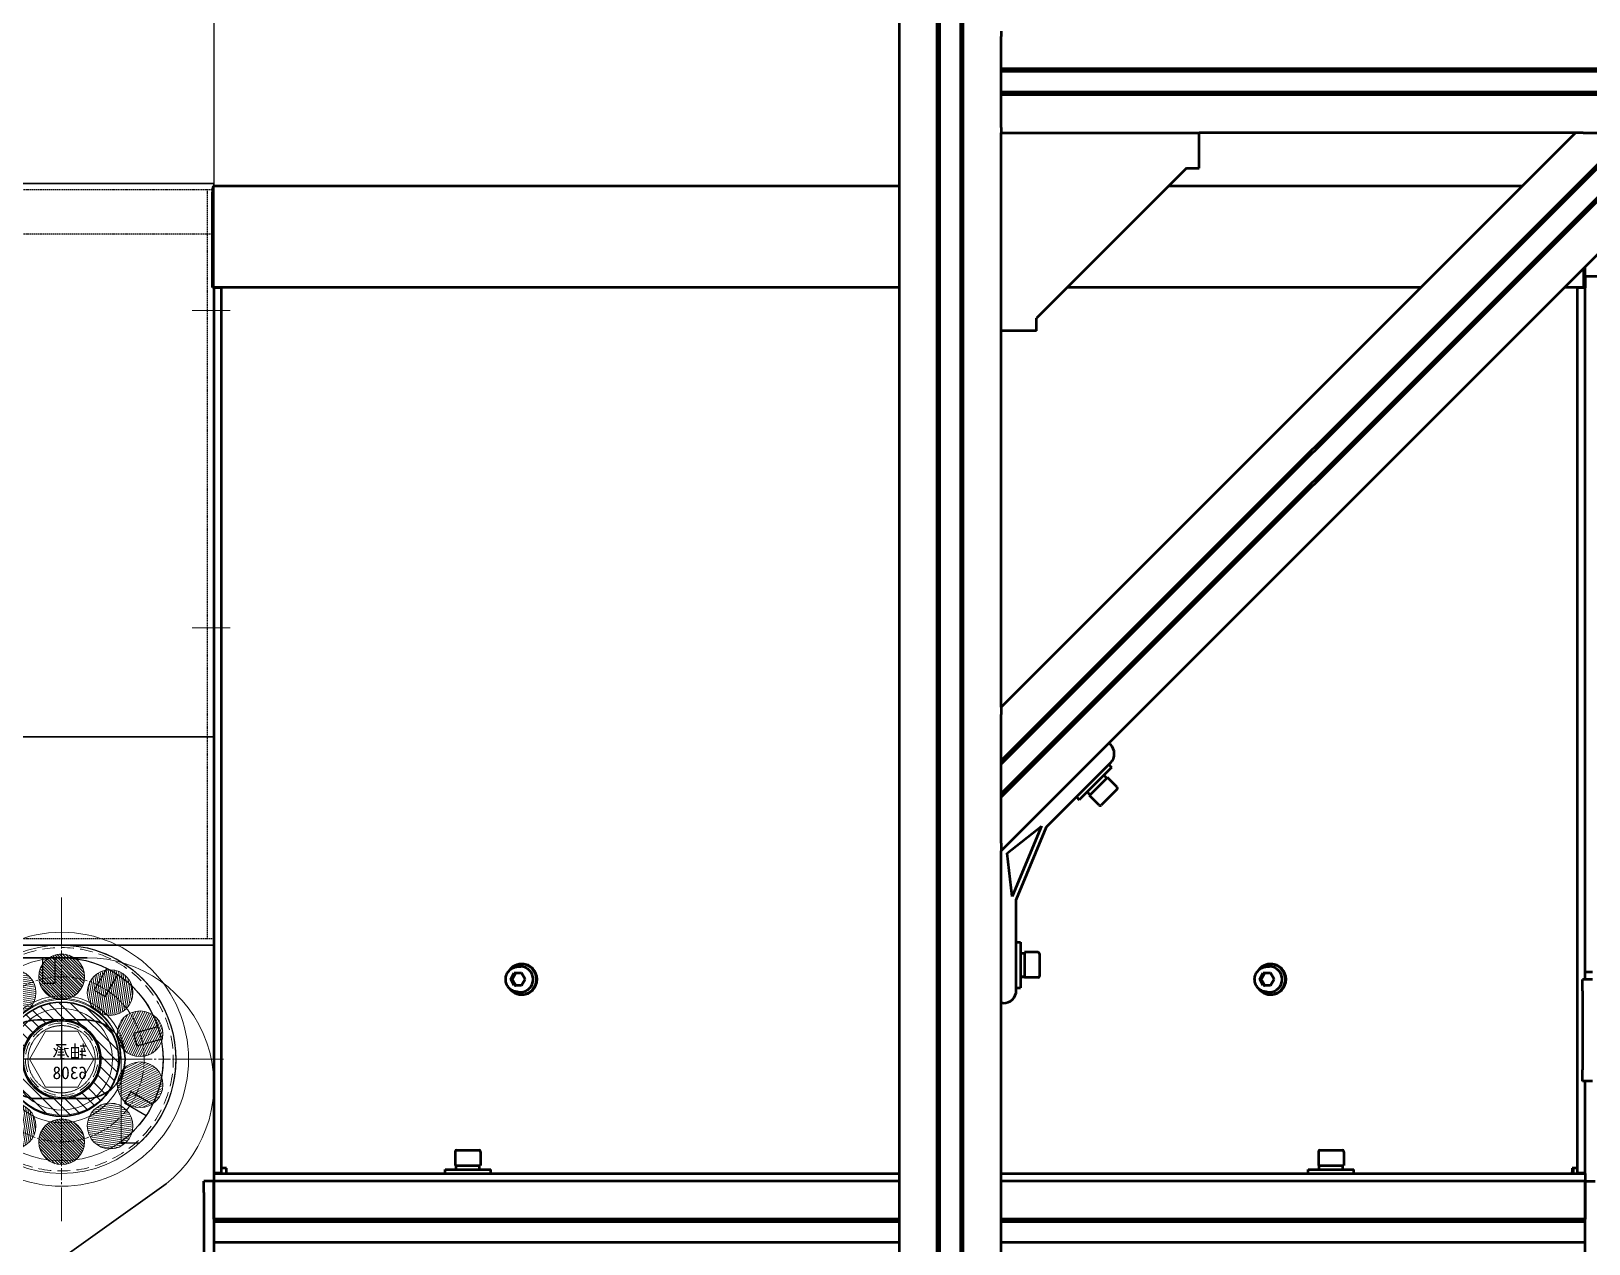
# Model space of a CAD drawing. Header units: millimetres. Extents: x 845401 to 948039, y 511594 to 550263.
# Drawn here: x 912509 to 913123, y 544669 to 545147 of the extents above; entities that cross this region are included whole.
import ezdxf

# ---------------------------------------------------------------- set-up
doc = ezdxf.new("R2010")
doc.units = ezdxf.units.MM
for name, pattern in [('ACAD_ISO02W100', [15, 12, -3]), ('CENTER', [0]), ('CENTER2', [28.575, 19.05, -3.175, 3.175, -3.175]), ('CENTERX2', [4, 2.5, -0.5, 0.5, -0.5]), ('DASHED', [0.75, 0.5, -0.25]), ('DASHED2', [0.375, 0.25, -0.125]), ('HIDDEN', [0.375, 0.25, -0.125])]:
    doc.linetypes.add(name, pattern=pattern)
for name, color, linetype in [('00', 7, 'Continuous'), ('1轮廓实线层', 7, 'Continuous'), ('3中心线层', 1, 'CENTER'), ('CL', 7, 'Continuous'), ('虚线', 4, 'ACAD_ISO02W100')]:
    doc.layers.add(name, color=color, linetype=linetype)
for name, color, linetype, lineweight in [('A-剖-0.10mm.......SECT-L01', 255, 'Continuous', 18), ('中心线', 1, 'CENTER', 9), ('剖面线', 6, 'Continuous', 15), ('可见 (ISO)', 7, 'Continuous', 50), ('粗实线', 7, 'Continuous', 30)]:
    doc.layers.add(name, color=color, linetype=linetype, lineweight=lineweight)

# ---------------------------------------------------------------- blocks, each defined once
blk = doc.blocks.new('A$C58936E23')
at = {"color": 0, "linetype": 'ByBlock', "lineweight": -2}
blk.add_arc((50, 295), 50, 90.00588, 231.40902, dxfattribs=at)
at = {"layer": '中心线', "color": 1, "linetype": 'CENTER2', "ltscale": 8}
for p, q in [((60, 286.5), (60, 323.5)), ((32, 305), (88, 305))]:
    blk.add_line(p, q, dxfattribs=at)
at = {"layer": '粗实线'}
for p, q in [((900, 345), (50, 345)), ((350, 20), (18.81, 255.92))]:
    blk.add_line(p, q, dxfattribs=at)
blk.add_lwpolyline([(50.5, 320.5), (69.5, 320.5, -0.414214), (85, 305, -0.414214), (69.5, 289.5), (50.5, 289.5, -0.414214), (35, 305, -0.414214)], format="xyb", close=True, dxfattribs=at)
blk = doc.blocks.new('6308zza')
h = blk.add_hatch()
h.set_pattern_fill('ANSI31', color=2, scale=0.25, style=0)
h.set_pattern_definition([(45, (-1872.5048, -2641.3872), (-0.561266, 0.561266), [])])
h.paths.add_polyline_path([(9, 32.5, 1), (-9, 32.5, 1)])
h = blk.add_hatch()
h.set_pattern_fill('ANSI31', color=2, scale=0.25, angle=36, style=0)
h.set_pattern_definition([(81, (37.6802, -3237.5578), (-0.78397762, 0.12416986), [])])
h.paths.add_polyline_path([(-28.1, 26.29, 1), (-10.1, 26.29, 1)])
h = blk.add_hatch()
h.set_pattern_fill('ANSI31', color=2, scale=0.25, angle=-36, style=0)
h.set_pattern_definition([(9, (-3067.45665, -1036.2964), (-0.12416986, 0.78397762), [])])
h.paths.add_polyline_path([(10.1, 26.29, 1), (28.1, 26.29, 1)])
h = blk.add_hatch()
h.set_pattern_fill('ANSI31', color=2, scale=0.25, angle=72, style=0)
h.set_pattern_definition([(117, (1933.4727, -2597.09144), (-0.70723643, -0.36035496), [])])
h.paths.add_polyline_path([(-39.91, 10.04, 1), (-21.91, 10.04, 1)])
h = blk.add_hatch()
h.set_pattern_fill('ANSI31', color=2, scale=0.25, angle=-72, style=0)
h.set_pattern_definition([(333, (-3090.7443, 964.6244), (0.36035496, 0.70723643), [])])
h.paths.add_polyline_path([(39.91, 10.04, 1), (21.91, 10.04, 1)])
h = blk.add_hatch()
h.set_pattern_fill('ANSI31', color=2, scale=0.25, angle=108, style=0)
h.set_pattern_definition([(153, (3090.7443, -964.6244), (-0.36035496, -0.70723643), [])])
h.paths.add_polyline_path([(-39.91, -10.04, 1), (-21.91, -10.04, 1)])
h = blk.add_hatch()
h.set_pattern_fill('ANSI31', color=2, scale=0.25, angle=-108, style=0)
h.set_pattern_definition([(297, (-1933.4727, 2597.09144), (0.70723643, 0.36035496), [])])
h.paths.add_polyline_path([(39.91, -10.04, 1), (21.91, -10.04, 1)])
h = blk.add_hatch()
h.set_pattern_fill('ANSI31', color=2, scale=0.25, angle=144, style=0)
h.set_pattern_definition([(189, (3067.45665, 1036.2964), (0.12416986, -0.78397762), [])])
h.paths.add_polyline_path([(-10.1, -26.29, 1), (-28.1, -26.29, 1)])
h = blk.add_hatch()
h.set_pattern_fill('ANSI31', color=2, scale=0.25, angle=-144, style=0)
h.set_pattern_definition([(261, (-37.6802, 3237.5578), (0.78397762, -0.12416986), [])])
h.paths.add_polyline_path([(28.1, -26.29, 1), (10.1, -26.29, 1)])
h = blk.add_hatch()
h.set_pattern_fill('ANSI31', color=2, scale=0.25, angle=180, style=0)
h.set_pattern_definition([(225, (1872.5048, 2641.3872), (0.561266, -0.561266), [])])
h.paths.add_polyline_path([(9, -32.5, 1), (-9, -32.5, 1)])
at = {"color": 1, "linetype": 'CENTER2', "ltscale": 0.25}
for p, q in [((0, 50), (0, -50)), ((-50, 0), (50, 0))]:
    blk.add_line(p, q, dxfattribs=at)
at = {"color": 2}
for centre, radius in [((0, 0), 45), ((0, 0), 40), ((0, 32.5), 9), ((-19.1, 26.29), 9), ((19.1, 26.29), 9), ((0, 0), 25), ((-30.91, 10.04), 9), ((0, 0), 20), ((30.91, 10.04), 9), ((-30.91, -10.04), 9), ((30.91, -10.04), 9), ((-19.1, -26.29), 9), ((19.1, -26.29), 9), ((0, -32.5), 9)]:
    blk.add_circle(centre, radius, dxfattribs=at)
at = {"color": 1, "linetype": 'CENTER2', "ltscale": 0.25}
blk.add_circle((0, 0), 32.5, dxfattribs=at)
at = {"color": 3, "insert": (-10.02, 5.53), "char_height": 5, "width": 23.1038, "attachment_point": 1}
blk.add_mtext('{\\fSimSun|b0|i0|c134|p54;轴承}6308', dxfattribs=at)
blk = doc.blocks.new('ztt2015-05-20e')
at = {"layer": '剖面线'}
h = blk.add_hatch(dxfattribs=at)
h.set_pattern_fill('ANSI31', color=256, scale=25, style=0)
h.set_pattern_definition([(45, (-811205.8484, 604385.6305), (-2.209708691, 2.209708691), [])])
h.paths.add_polyline_path([(-7, 15.5), (-7, 22.5, 0.414214), (-29.5, 0), (-22.5, 0, -0.414214)])
h.paths.add_polyline_path([(-7, 22.5), (-7, 15.5, -0.414214), (8.5, 0), (15.5, 0, 0.414214)])
h.paths.add_polyline_path([(15.5, 0), (8.5, 0, -0.414214), (-7, -15.5), (-7, -22.5, 0.414214)])
h.paths.add_polyline_path([(-22.5, 0), (-29.5, 0, 0.414214), (-7, -22.5), (-7, -15.5, -0.414214)])
at = {"layer": '中心线'}
for p, q in [((-7, 28), (-7, -28)), ((-35, 0), (21, 0))]:
    blk.add_line(p, q, dxfattribs=at)
at = {"layer": '粗实线', "color": 0}
for radius in [22.5, 15.5]:
    blk.add_circle((-7, 0), radius, dxfattribs=at)
blk = doc.blocks.new('A$C20566805')
at = {"color": 1, "linetype": 'CENTERX2'}
for p, q in [((26, 0), (26, 52)), ((0, 26), (52, 26))]:
    blk.add_line(p, q, dxfattribs=at)
at = {"color": 0}
blk.add_lwpolyline([(19.65, 37), (13.3, 26), (19.65, 15), (32.35, 15), (38.7, 26), (32.35, 37)], close=True, dxfattribs=at)
for radius in [22.5, 15]:
    blk.add_circle((26, 26), radius, dxfattribs=at)
at = {"color": 4, "linetype": 'DASHED2'}
blk.add_circle((26, 26), 13.25, dxfattribs=at)
blk = doc.blocks.new('gzsf1234-0o9u')
at = {"color": 1, "linetype": 'CENTER2'}
for p, q in [((11.89, 46.73), (11.89, -80.78)), ((11.89, 0.48), (11.89, -34.52)), ((-51.86, -17.02), (75.65, -17.02)), ((-8.61, -17.02), (32.39, -17.02))]:
    blk.add_line(p, q, dxfattribs=at)
for radius in [50, 20]:
    blk.add_circle((11.89, -17.02), radius)
at = {"color": 4, "linetype": 'HIDDEN', "ltscale": 20}
for radius in [44, 22.5, 15, 14.25]:
    blk.add_circle((11.89, -17.02), radius, dxfattribs=at)
blk.add_blockref('6308zza', (11.89, -17.02))
at = {"color": 0}
for name, p in [('ztt2015-05-20e', (18.89, -17.02)), ('A$C20566805', (-14.11, -43.02))]:
    blk.add_blockref(name, p, dxfattribs=at)
blk = doc.blocks.new('护套')
for p, q in [((-23.5, 0), (-23.5, -33)), ((23.5, 0), (23.5, -23))]:
    blk.add_line(p, q)
blk.add_arc((0, 0), 23.5, 0, 180)
at = {"layer": '00', "ltscale": 0.08}
for centre in [(45, 20), (45, -20)]:
    blk.add_circle(centre, 3.5, dxfattribs=at)
at = {"layer": '00', "color": 4, "ltscale": 0.08}
for centre in [(45, 20), (45, -20)]:
    blk.add_arc(centre, 4, 90, 0, dxfattribs=at)
at = {"layer": '1轮廓实线层'}
for p, q in [((69, 45), (0, 45)), ((75, -23), (75, 39)), ((65, -33), (33.5, -33))]:
    blk.add_line(p, q, dxfattribs=at)
blk.add_lwpolyline([(75, 15), (70, 15), (70, 39, 0.414214), (69, 40), (0, 40, 0.72668), (-23.5, -32.37, 0.72668)], format="xyb", dxfattribs=at)
for centre, radius, start, end in [((0, 0), 45, 90, 227.16657), ((69, 39), 6, 0, 90), ((33.5, -23), 10, 180, 270), ((65, -23), 10, 270, 0)]:
    blk.add_arc(centre, radius, start, end, dxfattribs=at)
at = {"layer": '3中心线层'}
for p, q in [((45, 14), (45, 26)), ((38.37, 20), (51.63, 20)), ((0, 16.74), (0, -16.74)), ((-16.74, 0), (16.74, 0)), ((45, -26), (45, -14)), ((38.37, -20), (51.63, -20))]:
    blk.add_line(p, q, dxfattribs=at)
at = {"layer": 'CL', "ltscale": 0.08}
blk.add_line((-30.59, -33), (-23.5, -33), dxfattribs=at)
for points in [[(7.5, 40), (7.5, 30), (2.5, 30), (2.5, 40)], [(30, 40), (30, 30), (25, 30), (25, 40)], [(52.5, 40), (52.5, 30), (47.5, 30), (47.5, 40)], [(-17.8, 35.82), (-12.83, 27.23), (-17.17, 24.73), (-22.13, 33.32)], [(-37.91, 12.75), (-28.33, 10.18), (-29.62, 5.35), (-39.21, 7.92)], [(-35.82, -17.8), (-27.23, -12.83), (-24.73, -17.17), (-33.32, -22.13)]]:
    blk.add_lwpolyline(points, dxfattribs=at)
blk = doc.blocks.new('G$C50D05676')
at = {"color": 4, "linetype": 'DASHED', "lineweight": -2}
for points in [[(840, 336.59), (900, 336.59), (900, 311.59)], [(840, 336.59), (900, 336.59), (900, 311.59)], [(840, 336.59), (900, 336.58), (900, 311.59)]]:
    blk.add_lwpolyline(points, dxfattribs=at)
at = {"color": 0, "linetype": 'ByBlock', "lineweight": -2}
blk.add_circle((840, 291.59), 50, dxfattribs=at)
at = {"color": 0}
blk.add_circle((840, 292.59), 23, dxfattribs=at)
at = {"xscale": -1}
for name, p in [('gzsf1234-0o9u', (851.89, 308.61)), ('护套', (840, 291.59))]:
    blk.add_blockref(name, p, dxfattribs=at)
at = {"linetype": 'CENTER', "lineweight": -2, "xscale": -1}
blk.add_blockref('A$C58936E23', (900, -13.41), dxfattribs=at)
blk = doc.blocks.new('G$C49133A2F')
blk.add_blockref('G$C50D05676', (603.76, 0))
blk = doc.blocks.new('A$C5333de7c')
at = {"layer": '中心线'}
for p, q in [((1512.88, 285, 0.13), (1497.88, 285, 0.13)), ((1512.88, 160, 0.13), (1497.88, 160, 0.13))]:
    blk.add_line(p, q, dxfattribs=at)
at = {"layer": '粗实线'}
for p, q in [((6.44, 335, 0.13), (1506.44, 335, 0.13)), ((1506.44, 35, 0.13), (1506.44, 335, 0.13)), ((1506.44, 117, 0.13), (6.44, 117, 0.13)), ((1506.44, 35, 0.13), (6.44, 35, 0.13))]:
    blk.add_line(p, q, dxfattribs=at)
at = {"layer": '虚线', "color": 4, "linetype": 'DASHED'}
for p, q in [((1506.44, 332.5, 0.13), (6.44, 332.5, 0.13)), ((1503.94, 37.5, 0.13), (1503.94, 332.5, 0.13)), ((1506.44, 315, 0.13), (6.44, 315, 0.13)), ((1506.44, 37.5, 0.13), (6.44, 37.5, 0.13))]:
    blk.add_line(p, q, dxfattribs=at)
blk = doc.blocks.new('A$C85405ab8')
at = {"color": 0, "linetype": 'ByBlock', "lineweight": -2}
blk.add_blockref('A$C5333de7c', (0, 568, -0.13), dxfattribs=at)
blk.add_blockref('G$C49133A2F', (2.68, 266.42))
blk = doc.blocks.new('A$C2A4E01FC')
at = {"color": 251}
blk.add_line((224.5, 3024.83), (224.5, 161.95), dxfattribs=at)
at = {"layer": '可见 (ISO)', "color": 251}
for p, q in [((494.5, 271.95), (494.5, 2641.95)), ((509.4, 271.95), (509.4, 2641.95)), ((510.4, 271.95), (510.4, 2641.95)), ((518.6, 271.95), (518.6, 2641.95)), ((519.6, 271.95), (519.6, 2641.95)), ((534.5, 1121.95), (534.5, 1119.85)), ((534.5, 1107.05), (534.5, 1119.85)), ((3234.5, 1107.05), (534.5, 1107.05)), ((534.5, 1106.05), (534.5, 1107.05)), ((534.5, 1097.85), (534.5, 1106.05)), ((3234.5, 1106.05), (534.5, 1106.05)), ((3234.5, 1097.85), (534.5, 1097.85)), ((534.5, 1096.85), (534.5, 1097.85)), ((3234.5, 1096.85), (534.5, 1096.85)), ((534.5, 1084.05), (534.5, 1096.85)), ((534.5, 1084.05), (534.5, 1081.95)), ((760.77, 1081.95), (534.5, 855.68)), ((781.85, 1081.95), (534.5, 834.6)), ((783.26, 1081.95), (534.5, 833.19)), ((794.86, 1081.95), (534.5, 821.59)), ((796.27, 1081.95), (534.5, 820.18)), ((817.34, 1081.95), (534.5, 799.11)), ((534.5, 1081.95), (612.5, 1081.95)), ((534.5, 1003.95), (534.5, 1081.95)), ((760.77, 1081.95), (612.5, 1081.95)), ((612.5, 1067.95), (612.5, 1081.95)), ((763.74, 1081.95), (760.77, 1081.95)), ((763.74, 1081.95), (781.85, 1081.95)), ((607.5, 1067.95), (548.5, 1008.95)), ((607.5, 1067.95), (612.5, 1067.95)), ((223.95, 1020.95), (223.95, 1057.45)), ((224.5, 1060.95), (494.5, 1060.95)), ((600.5, 1060.95), (739.77, 1060.95)), ((763.95, 1028.56), (763.95, 1020.95)), ((764.5, 1025.35), (764.5, 1029.11)), ((764.5, 1025.35), (764.5, 1020.95)), ((2820.5, 1025.35), (764.5, 1025.35)), ((494.5, 1020.95), (223.95, 1020.95)), ((224.5, 1020.85), (224.5, 1020.95)), ((224.5, 1020.85), (224.5, 672.05)), ((227.5, 1020.85), (224.5, 1020.85)), ((227.5, 1020.95), (227.5, 1020.85)), ((227.5, 672.05), (227.5, 1020.85)), ((699.77, 1020.95), (560.5, 1020.95)), ((763.95, 1020.95), (756.34, 1020.95)), ((761.5, 1020.85), (761.5, 1020.95)), ((761.5, 672.05), (761.5, 1020.85)), ((764.5, 1020.85), (761.5, 1020.85)), ((764.5, 1020.95), (763.95, 1020.95)), ((764.5, 1020.95), (764.5, 1020.85)), ((764.5, 748.35), (764.5, 1020.85)), ((548.5, 1003.95), (548.5, 1008.95)), ((534.5, 855.68), (534.5, 1003.95)), ((548.5, 1003.95), (534.5, 1003.95)), ((534.5, 855.68), (534.5, 852.71)), ((534.5, 834.6), (534.5, 852.71)), ((576.93, 841.53), (577.57, 840.92)), ((534.5, 833.19), (534.5, 834.6)), ((534.5, 821.59), (534.5, 833.19)), ((552.45, 808.57), (577.65, 833.77)), ((578.06, 831.92), (565.33, 819.19)), ((574.98, 828.84), (576.11, 827.71)), ((576.93, 833.05), (578.06, 831.92)), ((576.36, 827.96), (569.29, 820.89)), ((580.18, 823.29), (573.96, 817.07)), ((580.18, 824.14), (576.36, 827.96)), ((534.5, 820.18), (534.5, 821.59)), ((534.5, 802.08), (534.5, 820.18)), ((564.2, 820.32), (565.33, 819.19)), ((569.1, 821.57), (569.54, 821.13)), ((573.11, 817.07), (569.29, 820.89)), ((536.9, 798.11), (550.37, 808.77)), ((550.37, 808.77), (538.89, 781.06)), ((540.5, 779.72), (552.45, 808.57)), ((534.5, 802.08), (534.5, 799.11)), ((534.5, 439.95), (534.5, 799.11)), ((538.89, 781.06), (536.9, 798.11)), ((540.5, 744.09), (540.5, 779.72)), ((540.5, 763.11), (542.1, 763.11)), ((542.1, 763.11), (542.1, 745.11)), ((542.1, 758.76), (543.7, 758.76)), ((543.7, 759.11), (543.7, 749.11)), ((549.1, 759.11), (543.7, 759.11)), ((549.7, 758.51), (549.7, 749.71)), ((341.38, 748.45), (342.8, 750.95)), ((342.8, 750.95), (345.64, 750.95)), ((344.33, 753.45), (345.32, 753.45)), ((345.9, 754.45), (345.61, 754.45)), ((345.64, 750.95), (347.06, 748.45)), ((543.08, 749.46), (543.7, 749.46)), ((549.1, 749.11), (543.7, 749.11)), ((636.36, 748.45), (637.78, 750.95)), ((637.78, 750.95), (640.62, 750.95)), ((639.31, 753.45), (640.29, 753.45)), ((640.88, 754.45), (640.58, 754.45)), ((640.62, 750.95), (642.04, 748.45)), ((764.5, 751.35), (767.5, 751.35)), ((342.8, 745.95), (341.38, 748.45)), ((341.38, 748.45), (341.93, 748.45)), ((345.64, 745.95), (342.8, 745.95)), ((344.33, 743.45), (345.32, 743.45)), ((345.9, 742.45), (345.61, 742.45)), ((347.06, 748.45), (345.64, 745.95)), ((540.5, 745.11), (542.1, 745.11)), ((637.78, 745.95), (636.36, 748.45)), ((636.36, 748.45), (636.91, 748.45)), ((640.62, 745.95), (637.78, 745.95)), ((639.31, 743.45), (640.29, 743.45)), ((640.88, 742.45), (640.58, 742.45)), ((642.04, 748.45), (640.62, 745.95)), ((763.5, 743.85), (763.5, 748.35)), ((767.5, 748.35), (763.5, 748.35)), ((763.5, 743.85), (763.5, 712.85)), ((535.39, 739.09), (534.5, 739.11)), ((763.5, 708.35), (763.5, 712.85)), ((767.5, 708.35), (763.5, 708.35)), ((764.5, 672.05), (764.5, 708.35)), ((320.1, 681.15), (328.9, 681.15)), ((660.1, 681.15), (668.9, 681.15)), ((319.5, 680.55), (319.5, 675.15)), ((319.5, 675.15), (329.5, 675.15)), ((319.85, 673.55), (319.85, 675.15)), ((329.15, 674.54), (329.15, 675.15)), ((329.5, 680.55), (329.5, 675.15)), ((659.5, 680.55), (659.5, 675.15)), ((659.5, 675.15), (669.5, 675.15)), ((659.85, 673.55), (659.85, 675.15)), ((669.15, 674.54), (669.15, 675.15)), ((669.5, 680.55), (669.5, 675.15)), ((224.5, 668.95), (220.5, 668.95)), ((220.5, 664.45), (220.5, 668.95)), ((227.5, 672.05), (224.5, 672.05)), ((224.5, 671.95), (234.5, 671.95)), ((224.5, 671.95), (224.5, 668.95)), ((226.15, 668.95), (224.5, 668.95)), ((224.5, 668.95), (224.5, 664.45)), ((224.5, 664.45), (224.5, 668.95)), ((234.5, 668.95), (226.15, 668.95)), ((228.09, 674.02), (227.5, 674.02)), ((229.47, 674.02), (228.09, 674.02)), ((229.47, 672.45), (229.47, 674.02)), ((234.5, 671.95), (494.5, 671.95)), ((494.5, 668.95), (234.5, 668.95)), ((315.5, 673.55), (333.5, 673.55)), ((315.5, 671.95), (315.5, 673.55)), ((333.5, 671.95), (333.5, 673.55)), ((534.5, 671.95), (764.5, 671.95)), ((764.5, 668.95), (534.5, 668.95)), ((655.5, 673.55), (673.5, 673.55)), ((655.5, 671.95), (655.5, 673.55)), ((673.5, 671.95), (673.5, 673.55)), ((759.38, 674.02), (759.38, 672.45)), ((761.09, 674.02), (759.38, 674.02)), ((759.93, 672.45), (759.93, 674.02)), ((761.5, 674.02), (761.09, 674.02)), ((764.5, 672.05), (761.5, 672.05)), ((764.5, 671.95), (764.5, 668.95)), ((764.5, 664.45), (764.5, 668.95)), ((764.5, 668.95), (764.5, 664.45)), ((764.5, 668.95), (768.5, 668.95)), ((220.5, 664.45), (220.5, 593.45)), ((224.5, 653.95), (224.5, 664.45)), ((224.5, 664.45), (224.5, 593.45)), ((764.5, 664.45), (764.5, 653.95)), ((764.5, 593.45), (764.5, 664.45)), ((494.5, 653.95), (224.5, 653.95)), ((494.5, 652.95), (224.5, 652.95)), ((764.5, 653.95), (534.5, 653.95)), ((764.5, 652.95), (534.5, 652.95)), ((494.5, 644.75), (224.5, 644.75)), ((764.5, 644.75), (534.5, 644.75))]:
    blk.add_line(p, q, dxfattribs=at)
for centre, radius, start, end in [((574.11, 837.31), 5, 315, 46.25114), ((579.75, 823.72), 0.6, 315, 45), ((573.53, 817.49), 0.6, 225, 315), ((549.1, 758.51), 0.6, 0, 90), ((549.1, 749.71), 0.6, 270, 0), ((535.5, 744.09), 5, 268.74886, 0), ((320.1, 680.55), 0.6, 90, 180), ((328.9, 680.55), 0.6, 0, 90), ((660.1, 680.55), 0.6, 90, 180), ((668.9, 680.55), 0.6, 0, 90)]:
    blk.add_arc(centre, radius, start, end, dxfattribs=at)
for centre, major_axis, ratio, start_param, end_param in [((571, 826.25), (-10.12, 10.12), 0.32492, 1.639668, 1.752411), ((572.39, 824.86), (-10.12, 10.12), 0.32492, 1.501925, 1.613793), ((345.61, 748.45), (0, 6), 0.983255, 2.195184, 7.229594), ((640.58, 748.45), (0, 6), 0.983255, 2.195184, 7.229594), ((345.32, 748.45), (0, 5), 0.983255, 3.141593, 6.283185), ((345.9, 748.45), (0, 6), 0.983255, 3.141593, 6.283185), ((541.12, 754.11), (-14.31, 0), 0.32492, 1.639668, 1.752411), ((543.08, 754.11), (-14.31, 0), 0.32492, 1.501925, 1.613793), ((640.29, 748.45), (0, 5), 0.983255, 3.141593, 6.283185), ((640.88, 748.45), (0, 6), 0.983255, 3.141593, 6.283185), ((324.5, 672.57), (0, -14.31), 0.32492, 1.639668, 1.752411), ((324.5, 674.54), (0, -14.31), 0.32492, 1.501925, 1.613793), ((664.5, 672.57), (0, -14.31), 0.32492, 1.639668, 1.752411), ((664.5, 674.54), (0, -14.31), 0.32492, 1.501925, 1.613793), ((229.38, 672.45), (0, -0.5), 0.182236, 0, 1.570796), ((759.29, 672.45), (0, -0.5), 0.182236, 0, 1.570796), ((759.29, 672.45), (0, 3.5), 0.182236, 4.569041, 4.712389)]:
    blk.add_ellipse(centre, major_axis=major_axis, ratio=ratio, start_param=start_param, end_param=end_param, dxfattribs=at)
for points, knots in [([(223.95, 1057.45), (223.93, 1058.6), (224.03, 1059.74), (224.18, 1060.37), (224.27, 1060.75), (224.39, 1060.95), (224.5, 1060.95)], [0, 0, 0, 0, 0.987522, 0.987522, 0.987522, 1.570796, 1.570796, 1.570796, 1.570796]), ([(344.33, 743.45), (343.81, 743.45), (343.28, 743.54), (342.29, 743.87), (341.82, 744.12), (340.97, 744.75), (340.6, 745.14), (340, 746.01), (339.77, 746.5), (339.46, 747.52), (339.39, 748.06), (339.42, 749.12), (339.52, 749.66), (339.88, 750.66), (340.14, 751.13), (340.79, 751.97), (341.19, 752.34), (342.07, 752.92), (342.55, 753.14), (343.47, 753.39), (343.9, 753.45), (344.33, 753.45)], [0, 0, 0, 0, 0.318765, 0.318765, 0.637787, 0.637787, 0.957458, 0.957458, 1.277888, 1.277888, 1.59889, 1.59889, 1.920077, 1.920077, 2.241002, 2.241002, 2.561304, 2.561304, 2.88084, 2.88084, 3.141593, 3.141593, 3.141593, 3.141593]), ([(639.31, 743.45), (638.78, 743.45), (638.26, 743.54), (637.26, 743.87), (636.79, 744.12), (635.95, 744.75), (635.58, 745.14), (634.98, 746.01), (634.74, 746.5), (634.44, 747.52), (634.37, 748.06), (634.4, 749.12), (634.5, 749.66), (634.86, 750.66), (635.12, 751.13), (635.77, 751.97), (636.16, 752.34), (637.04, 752.92), (637.53, 753.14), (638.45, 753.39), (638.88, 753.45), (639.31, 753.45)], [0, 0, 0, 0, 0.318765, 0.318765, 0.637787, 0.637787, 0.957458, 0.957458, 1.277888, 1.277888, 1.59889, 1.59889, 1.920077, 1.920077, 2.241002, 2.241002, 2.561304, 2.561304, 2.88084, 2.88084, 3.141593, 3.141593, 3.141593, 3.141593])]:
    blk.add_open_spline(points, degree=3, knots=knots, dxfattribs=at)
for points in [[(343.35, 750.95), (342.72, 749.7), (341.93, 748.45)], [(638.33, 750.95), (637.69, 749.7), (636.91, 748.45)], [(341.93, 748.45), (342.72, 747.2), (343.35, 745.95)], [(636.91, 748.45), (637.69, 747.2), (638.33, 745.95)]]:
    blk.add_rational_spline(points, [1, 1.15470053838, 1], degree=2, dxfattribs=at)

msp = doc.modelspace()

# ---------------------------------------------------------------- block references
msp.add_blockref('A$C2A4E01FC', (912356.69, 544024.87))
at = {"layer": 'A-剖-0.10mm.......SECT-L01'}
msp.add_blockref('A$C85405ab8', (911074.75, 544183.82, -0.75), dxfattribs=at)

doc.saveas('drawing.dxf')
